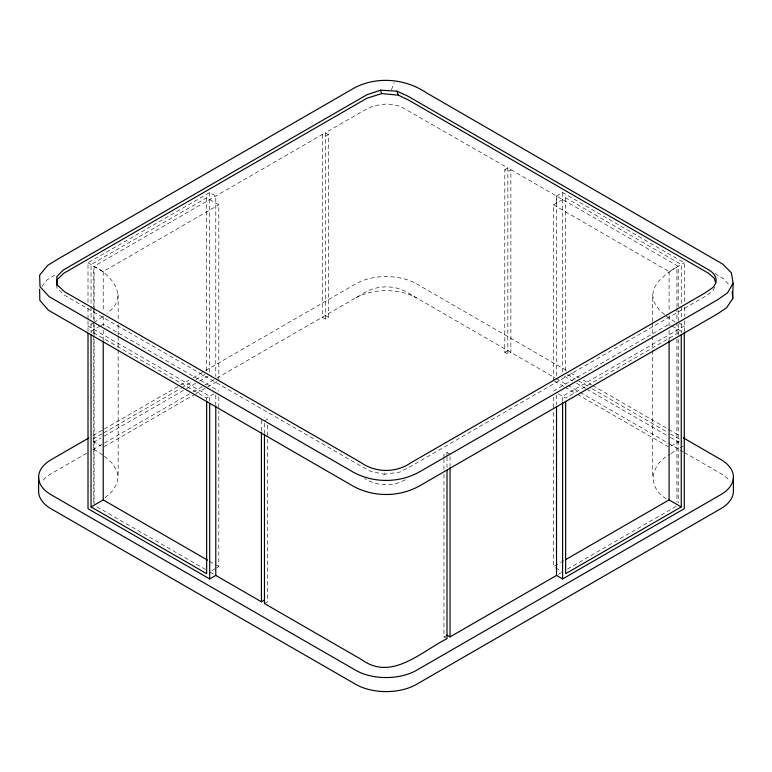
<?xml version="1.0" encoding="UTF-8"?>
<svg xmlns="http://www.w3.org/2000/svg" width="772" height="772" viewBox="0 0 772 772"><rect width="100%" height="100%" fill="white"/><g stroke="black" fill="none" stroke-linecap="round" stroke-linejoin="round"><path stroke-width="0.58" stroke-dasharray="3.86 2.9" d="M556.515 202.901L556.515 196.04L562.605 192.527L684.291 262.779L684.291 302.45M56.906 284.578L56.964 288.188L65.051 295.541L360.428 465.738L370.55 471.316L384.157 474.288L384.456 470.795M93.817 307.314L93.817 266.456C112.587 275.228 129.445 297.645 107.009 313.287M118.155 349.841L118.155 477.231L116.64 484.256L112.075 491.281L104.471 498.307M652.591 321.577L652.591 295.136L654.116 288.11L658.68 281.085L666.284 274.06L676.928 267.035L676.928 306.696M666.284 498.886C646.26 486.457 650.786 464.233 670.154 454.177M391.423 89.832L394.202 82.488M714.679 287.203L712.749 291.15L704.595 296.728L410.839 466.327L399.79 472.097L384.157 474.288M41.813 286.48L46.986 279.937L57.138 273.577M93.817 322.657L103.496 316.269M671.119 453.54L676.928 449.709M88.008 302.45L88.008 262.779L209.695 192.527L215.784 196.04L215.784 376.437M218.823 380.471L218.823 204.821L206.655 197.796L91.048 264.535L91.048 305.287M322.262 134.56L322.262 317.234L325.302 318.99L328.351 317.234L328.351 134.56L325.302 136.316L322.262 134.56L94.087 266.292L94.087 309.408M325.302 318.99L325.302 132.803L361.035 112.181L373.523 105.764L387.216 103.882L400.205 106.266L507.841 167.939L507.841 354.116L510.881 352.36L510.881 169.695L507.841 171.452L504.801 169.695L504.801 352.36L507.841 354.116M88.008 262.779L103.216 271.561L218.823 204.821M94.087 322.503L88.008 326.016L209.695 396.277L209.695 402.685M100.177 326.016L91.048 331.284L206.655 398.034L213.757 393.932M101.19 325.427L103.216 324.259L218.823 390.999M504.801 169.695L507.841 167.939M92.92 435.601L103.342 429.579M104.384 428.971L179.48 385.624M180.523 385.016L188.86 380.2M193.039 377.798L204.503 371.168M205.545 370.57L355.728 283.864A43.02 24.839 0 0 1 416.571 283.864L566.6 370.483M93.016 439.046L101.885 433.932M103.959 432.735L180.194 388.721M181.237 388.113L192.701 381.503M195.827 379.699L204.686 374.574M93.383 442.346L101.035 437.936M104.046 436.19L185.396 389.233M186.438 388.625L195.712 383.269M199.543 381.059L207.909 376.234M86.657 453.26L51.203 473.728A43.029 24.839 0 0 0 42.219 481.313M92.92 449.651L103.351 443.62M104.307 443.07L191.987 392.446M193.039 391.848L215.977 378.598M216.797 378.126L360.688 295.049C375.337 284.501 395.824 283.99 410.636 294.489L555.145 377.913M104.259 446.612L194.872 394.299M195.885 393.71L216.749 381.667M553.476 380.471L553.476 204.821L565.644 197.796L681.251 264.535L681.251 305.287M264.458 420.865L267.498 419.109L264.458 417.353M504.801 352.36L507.841 350.604M553.476 204.821L669.083 271.561L684.291 262.779M211.731 570.749L215.784 568.404M216.797 567.825L218.823 566.648L218.823 411.071M450.037 454.235L446.998 452.479L443.958 454.235L443.958 457.796M553.476 390.999L669.083 324.259L671.109 325.427M264.458 603.54L267.498 601.784L267.498 439.268M671.109 446.042L679.225 441.352M680.238 447.799L683.278 446.042M563.84 560.665L553.476 566.648L553.476 409.913M443.958 474.404L443.958 636.91L446.998 635.153M558.446 574.32L561.331 572.65M567.459 569.109L676.378 506.229M405.203 479.75C392.938 486.978 376.437 486.138 364.548 478.466M510.881 169.695L678.212 266.292L678.212 309.408M678.212 322.503L684.291 326.016L562.605 396.277L562.605 402.685M672.122 326.016L681.251 331.284L565.644 398.034L558.542 393.932M325.302 132.803L328.351 134.56M570.769 372.886L579.106 377.701M583.275 380.104L591.613 384.919M592.655 385.517L667.664 428.827M668.706 429.435L679.128 435.447M567.613 374.574L575.497 379.129M578.556 380.895L591.062 388.113M592.105 388.721L667.298 432.127M670.424 433.932L679.283 439.046M564.39 376.234L572.756 381.059M576.587 383.269L585.861 388.625M586.903 389.223L668.253 436.19M670.308 437.386L678.916 442.346M556.187 378.521L579.106 391.751M580.148 392.35L667.992 443.07M668.706 443.485L679.128 449.497M680.171 450.095L683.297 451.9M684.339 452.508L720.797 473.554A43.02 24.839 0 0 1 730.08 481.545M554.508 381.069L563.888 386.483M564.93 387.081L576.414 393.71M577.427 394.299L668.05 446.612M325.302 315.478L328.351 317.234M555.502 567.825L561.591 571.338M443.958 636.91L445.984 638.077M93.074 441.352L101.19 446.042M209.501 561.263L218.823 566.648M96.828 506.76L205.873 569.707M210.003 572.1L213.854 574.32M714.911 273.5L723.982 279.039L729.791 285.679M666.284 316.211L675.963 322.599M93.817 449.121L103.496 455.509M664.596 314.648L658.68 309.186L654.116 302.161L652.591 295.136M104.471 456.146L112.075 463.181L116.64 470.206L118.155 477.231M684.291 307.044L684.291 316.231M684.291 320.824L684.291 332.317M681.251 306.436L681.251 319.068M681.251 323.661L681.251 332.838M678.212 310.556L678.212 323.188M678.212 324.337L678.212 337.19M678.212 339.448L678.212 502.997M676.928 307.893L676.928 321.113M676.928 322.32L676.928 335.26M676.928 339.14L676.928 502.302M669.083 271.561L669.083 311.27M669.083 315.758L669.083 325.707M669.083 330.184L669.083 340.143M652.591 322.773L652.591 334.797M652.591 335.994L652.591 349.214M652.591 350.42L652.591 477.81M565.644 197.796L565.644 371.226M562.605 192.527L562.605 373.079M556.515 196.04L556.515 377.576M556.515 395.052L556.515 404.625M553.476 396.962L553.476 409.054M450.037 456.609L450.037 466.095M446.998 452.479L446.998 456.04M446.998 457.178L446.998 467.9M443.958 458.983L443.958 469.656M267.498 425.034L267.498 438.081M264.458 423.239L264.458 432.774M261.418 420.296L261.418 430.969M218.823 396.962L218.823 409.913M215.784 395.052L215.784 405.811M209.695 192.527L209.695 373.079M206.655 197.796L206.655 371.226M206.655 398.034L206.655 400.243M118.155 294.557L118.155 319.791M118.155 324.597L118.155 335.415M118.155 336.621L118.155 348.635M103.216 271.561L103.216 311.27M103.216 316.076L103.216 325.707M103.216 330.184L103.216 340.143M94.087 310.556L94.087 320.891M94.087 324.761L94.087 337.19M94.087 339.448L94.087 504.087M93.817 308.51L93.817 321.731M93.817 322.937L93.817 334.952M93.817 335.878L93.817 504.126M91.048 306.436L91.048 319.068M91.048 323.661L91.048 332.838M88.008 308.192L88.008 319.676M88.008 320.824L88.008 332.317M355.728 297.915A43.02 24.839 0 0 1 416.571 297.915"/><path stroke-width="1.16" d="M56.974 285.785L57.022 279.773L63.758 273.269L366.951 98.227L381.744 93.576L398.352 95.159L408.427 99.993L708.628 273.317L714.216 278.2L715.808 283.237M39.604 289.288L39.845 300.395L48.414 310.199L350.749 484.739C371.544 497.477 399.105 497.737 420.19 485.52L717.564 313.837L726.539 307.816L732.734 298.6L733.091 283.208L731.402 272.863L722.64 264.053L426.8 93.045C405.918 78.783 377.904 76.013 355.149 87.468L58.141 258.948L47.613 265.443L39.642 275.141L39.98 286.653L49.176 296.68L350.411 470.495C371.361 483.455 399.24 483.735 420.489 471.296L717.671 299.719L727.523 292.849L733.091 283.208M88.741 438.004L51.203 459.678A43.029 24.839 0 0 0 51.203 494.813L355.728 670.279A43.02 24.839 0 0 0 416.571 670.279L720.797 494.64A43.02 24.839 0 0 0 720.797 459.504L683.297 437.849M91.048 334.894L91.048 506.934L103.216 499.909L207.485 560.105M88.008 333.446L88.008 508.69L209.695 578.942L215.784 575.429L261.418 601.784L264.458 600.018M565.789 559.546L669.083 499.909L681.251 506.934L681.251 334.894M446.998 635.153L450.037 636.91L556.515 575.429L562.605 578.942L684.291 508.69L684.291 332.298M681.251 506.934L565.644 573.673L565.644 401.353M380.451 90.189L366.797 94.802L63.256 270.055L56.858 276.559L56.906 284.578L64.53 291.729L360.736 462.409C375.279 472.831 395.718 473.168 410.492 463.017L704.624 293.196L712.71 287.686A25.939 14.977 0 0 0 707.519 269.167L407.577 95.998L396.837 91.164L380.451 90.189L381.744 93.576M91.048 506.934L206.655 573.673L206.655 401.353M396.837 91.164L398.352 95.159M732.223 291.642L732.734 298.6M733.4 477.328L733.4 491.378A43.02 24.839 0 0 1 720.797 508.69L416.571 684.33A43.02 24.839 0 0 1 355.728 684.33L51.203 508.864A43.029 24.839 0 0 1 38.6 491.04L38.6 476.99M669.083 340.79L669.083 499.909M562.605 402.685L562.605 578.942M556.515 406.381L556.515 575.429M450.037 467.282L450.037 636.91M446.998 470.225L446.998 638.666C421.097 651.674 391.636 681.425 361.721 659.684L264.458 603.54L264.458 433.912M261.418 432.156L261.418 601.784M215.784 406.381L215.784 575.429M209.695 403.852L209.695 578.942M103.216 341.099L103.216 499.909"/></g></svg>
